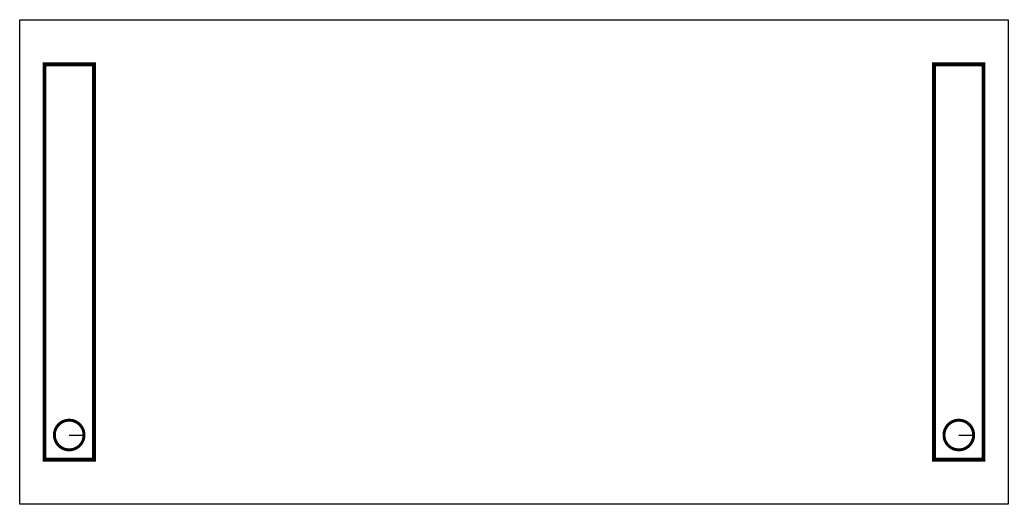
# Model space of a CAD drawing. Extents: x 0 to 50.8, y 0 to 24.9.
import ezdxf

# ---------------------------------------------------------------- set-up
doc = ezdxf.new("R2010")
doc.units = 0
doc.header["$MEASUREMENT"] = 0
doc.layers.add('BOTTOM', color=152, linetype='CONTINUOUS')
doc.layers.add('OUTLINE', color=7, linetype='CONTINUOUS')

msp = doc.modelspace()

# ---------------------------------------------------------------- linework, layer by layer
at = {"layer": 'BOTTOM', "const_width": 0.203}
for points in [[(1.27, 22.606), (1.27, 2.286), (3.81, 2.286), (3.81, 22.606), (1.27, 22.606)], [(46.99, 22.606), (46.99, 2.286), (49.53, 2.286), (49.53, 22.606), (46.99, 22.606)]]:
    msp.add_lwpolyline(points, dxfattribs=at)
at = {"layer": 'BOTTOM', "const_width": 0.152}
for points in [[(3.302, 3.556, 1), (1.778, 3.556, 1), (3.302, 3.556)], [(49.022, 3.556, 1), (47.498, 3.556, 1), (49.022, 3.556)]]:
    msp.add_lwpolyline(points, format="xyb", dxfattribs=at)
at = {"layer": 'BOTTOM', "linetype": 'Continuous'}
for points in [[(2.54, 3.556), (3.302, 3.556)], [(48.26, 3.556), (49.022, 3.556)]]:
    msp.add_lwpolyline(points, dxfattribs=at)
at = {"layer": 'OUTLINE'}
msp.add_lwpolyline([(50.8, 24.892), (50.8, 0), (0, 0), (0, 24.892), (50.8, 24.892)], dxfattribs=at)

doc.saveas('drawing.dxf')
